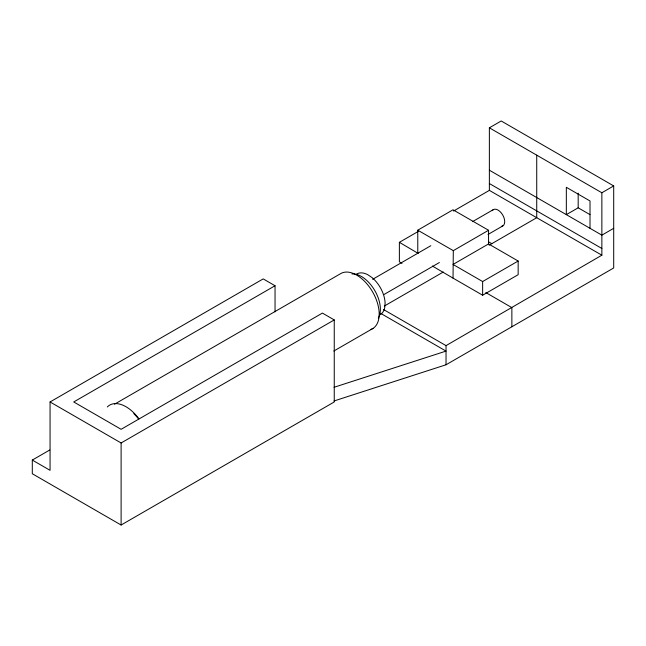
<?xml version="1.0" encoding="UTF-8"?>
<svg xmlns="http://www.w3.org/2000/svg" width="646" height="646" viewBox="0 0 646 646"><rect width="100%" height="100%" fill="white"/><g stroke="black" fill="none" stroke-linecap="round" stroke-linejoin="round"><path stroke-width="0.97" d="M418.6 231.228L399.381 242.323L399.373 261.816L401.99 263.326M417.784 253.595L417.768 230.186L453.016 209.788L488.554 230.267L453.306 250.656L453.032 278.119L482.635 295.214L518.157 274.703L518.157 261.032L488.554 243.938L453.032 264.448L482.635 281.543L518.157 261.032M489.175 245.197L536.737 217.71L601.87 255.194L446.031 345.626L383.506 309.531M536.729 155.169L536.737 217.71L489.369 190.368L489.369 127.819L501.207 120.98L613.7 185.927L613.7 267.969L446.031 364.772L334.022 400.972M275.043 285.742L73.741 401.957L121.109 429.307L322.411 313.084L334.248 319.923L334.248 401.957L121.109 525.02L32.3 473.744L32.3 460.073L50.065 470.328L50.065 401.957L263.205 278.902L275.043 285.742L275.043 311.881M114.487 404.218L340.321 273.831A31.816 18.371 60 0 1 373.364 293.268A31.816 18.371 60 0 1 370.457 329.597M453.549 211.048L489.369 190.368M32.3 460.073L49.774 449.987M372.645 279.314L430.825 245.722M472.501 221.659L493.342 209.627M50.065 401.957L121.109 442.978L334.248 319.923M383.797 294.624L439.377 262.542M488.005 234.466L502.766 225.939M384.37 306.026L443.277 272.023M489.369 127.819L601.862 192.766L613.7 185.927M590.016 214.642L578.178 207.81L566.332 214.642L566.332 187.3L590.016 200.971L590.016 228.313M333.837 351.02L373.073 328.37M613.7 228.313L601.862 235.152L489.369 170.205M334.022 387.293L446.031 351.101L380.906 313.496M489.369 183.537L601.862 248.484L601.87 255.194M488.392 241.725L491.776 243.679M417.768 230.186L453.306 250.656M485.816 292.581L511.866 307.617L511.866 326.763M432.4 266.047L453.032 278.119M399.381 242.323L417.986 253.289M601.862 192.766L601.862 248.484M578.178 193.154L578.178 207.81M488.554 230.267L488.554 243.938M482.635 281.543L482.635 295.214M446.031 345.626L446.031 364.772M121.109 442.978L121.109 525.02M133.795 413.634A31.816 18.371 60 0 1 138.301 418.681M351.965 273.952A26.793 15.472 60 0 1 374.478 290.03A26.793 15.472 60 0 1 378.314 318.05M356.269 274.308A23.442 13.534 60 0 1 367.744 274.687L372.056 277.594A23.442 13.534 60 0 1 385.097 302.909L384.741 307.682A23.442 13.534 60 0 1 379.25 315.062M492.284 210.604A9.424 5.434 60 0 1 502.766 215.061A9.424 5.434 60 0 1 501.385 226.366M107.309 406.94A32.663 18.855 60 0 1 138.979 418.85"/></g></svg>
